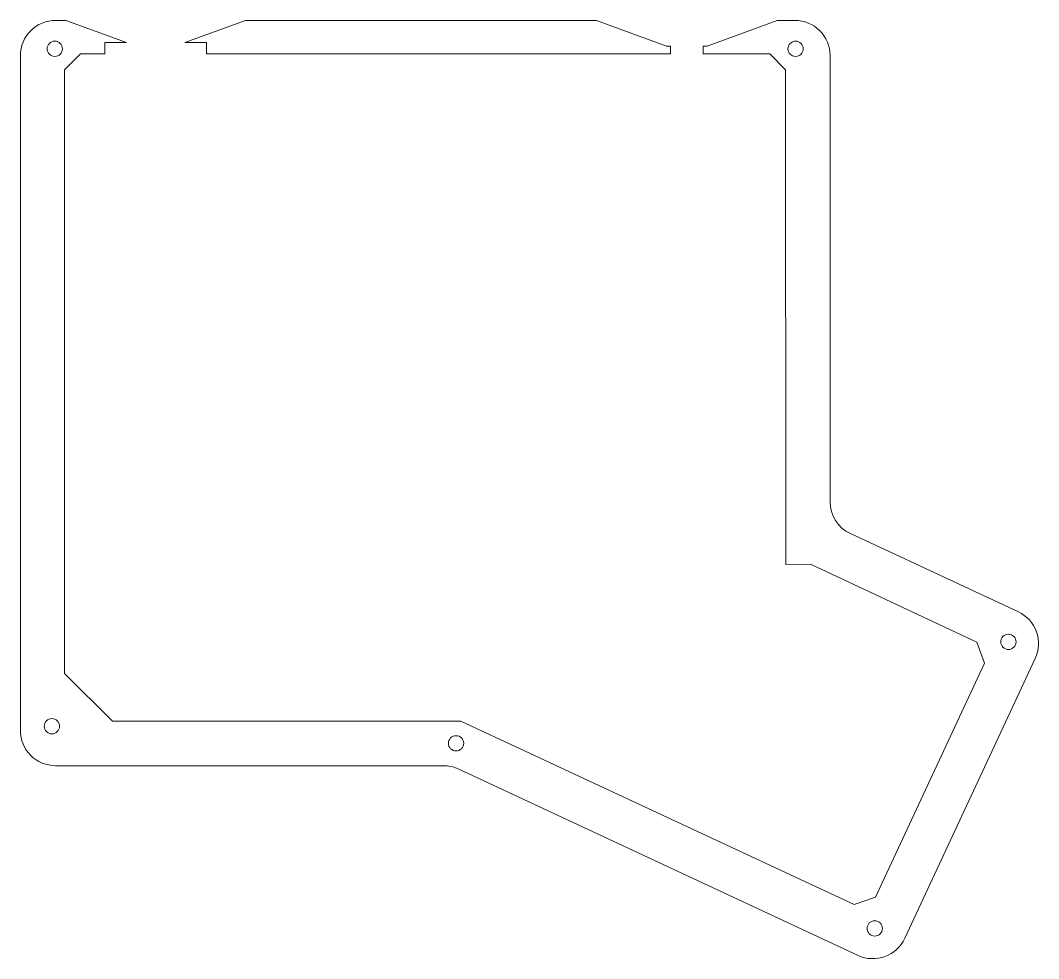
# Model space of a CAD drawing. Header units: millimetres. Extents: x 6 to 208, y 4 to 191.
import ezdxf

# ---------------------------------------------------------------- set-up
doc = ezdxf.new("R2010")
doc.units = ezdxf.units.MM
doc.layers.add('Cut', color=22, linetype='Continuous', lineweight=0, true_color=0xde3535)

msp = doc.modelspace()

# ---------------------------------------------------------------- linework, layer by layer
at = {"layer": 'Cut', "lineweight": 0}
msp.add_lwpolyline([(172.52, 4.66), (92.95, 41.76, 0.109498), (89.99, 42.41), (12.86, 42.41, -0.414214), (5.86, 49.41), (5.86, 183.74, -0.414214), (12.86, 190.74), (14.91, 190.74), (26.96, 186.31), (22.68, 186.31), (22.68, 184.05), (17.82, 184.05), (14.64, 180.92), (14.67, 60.78), (24.2, 51.25), (93.51, 51.25), (171.76, 14.77), (175.96, 16.25), (197.66, 62.8), (196.13, 67.02), (163.02, 82.52), (158.12, 82.45), (158.1, 180.88), (154.93, 184.05), (141.72, 184.05), (141.72, 185.63), (142.52, 185.63), (156.4, 190.74), (159.94, 190.74, -0.414214), (166.94, 183.74), (166.94, 94.95, 0.291482), (170.99, 88.61), (204.4, 73.03, -0.414222), (207.78, 63.73), (181.82, 8.05, -0.414191)], format="xyb", close=True, dxfattribs=at)
msp.add_lwpolyline([(135.17, 184.05), (42.86, 184.05), (42.86, 186.31), (38.58, 186.31), (50.62, 190.74), (120.49, 190.74), (134.37, 185.63), (135.17, 185.63), (135.17, 184.05)], dxfattribs=at)
for centre in [(12.71, 185.09), (160.09, 185.08), (202.42, 67.04), (12.12, 50.26), (92.53, 46.86), (175.83, 10.03)]:
    msp.add_circle(centre, 1.52, dxfattribs=at)

doc.saveas('drawing.dxf')
